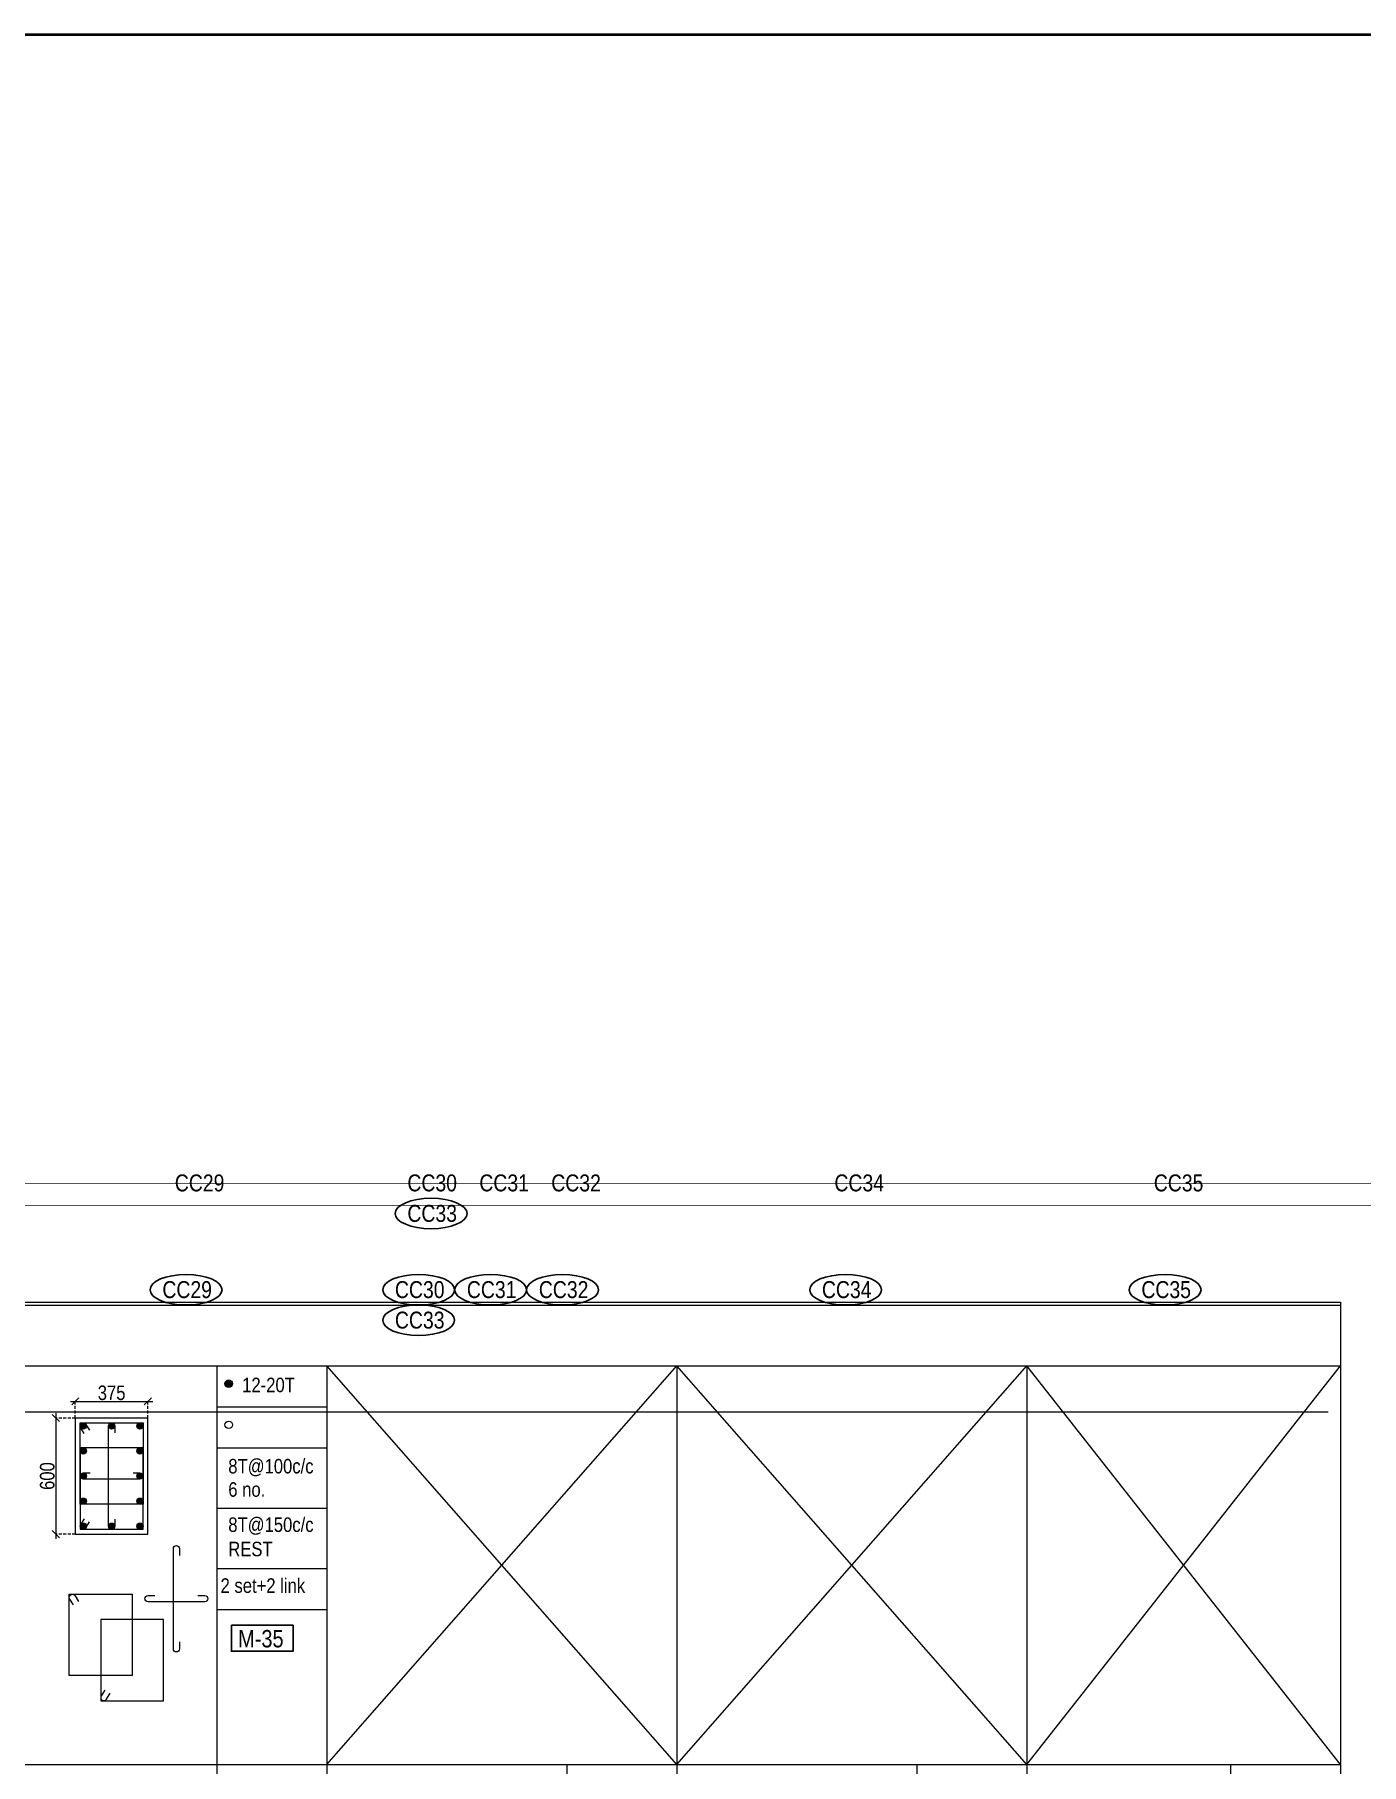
# Model space of a CAD drawing. Header units: millimetres. Extents: x 1112055 to 3390982, y -148532 to 766891.
# Drawn here: x 2640546 to 2667967, y 641182 to 676953 of the extents above; entities that cross this region are included whole.
import ezdxf
from ezdxf.enums import TextEntityAlignment as Align

# ---------------------------------------------------------------- set-up
doc = ezdxf.new("R2010")
doc.units = ezdxf.units.MM
doc.header["$PDMODE"] = 35
doc.header["$PDSIZE"] = -25
doc.linetypes.add('DASHED2', pattern=[0.375, 0.25, -0.125])
doc.linetypes.add('Hidden', pattern=[9.525, 6.35, -3.175])
for name, color, linetype, lineweight in [('B COL. SIZE DIM', 220, 'Continuous', 25), ('B COLSCH', 204, 'Continuous', 20), ('B COLUMN', 1, 'Hidden', 9), ('B STEEL', 34, 'Continuous', 15), ('B TITLE BLOCK', 250, 'Continuous', 0)]:
    doc.layers.add(name, color=color, linetype=linetype, lineweight=lineweight)
doc.layers.add('B TEXT', color=7, linetype='Continuous')
doc.styles.add('dim inside', font='romans.shx', dxfattribs={"width": 0.8, "height": 125})
doc.styles.add('SWINC', font='swissc.ttf')
doc.dimstyles.new('dim inside', dxfattribs={"dimtxt": 125, "dimasz": 100, "dimexe": 0, "dimexo": 0, "dimgap": 10, "dimtad": 0, "dimdec": 0, "dimzin": 0, "dimdsep": 46, "dimtxsty": 'dim inside', "dimblk": 'SMALL', "dimcen": 0.09, "dimadec": 0, "dimazin": 0, "dimtfac": 1, "dimtdec": 0, "dimtofl": 0, "dimtmove": 0, "dimatfit": 3, "dimfxl": 1, "dimtolj": 1, "dimtzin": 0, "dimarcsym": 2})

# ---------------------------------------------------------------- blocks, each defined once
blk = doc.blocks.new('_Oblique')
at = {"color": 0, "linetype": 'ByBlock', "lineweight": -2}
blk.add_line((-0.5, -0.5), (0.5, 0.5), dxfattribs=at)
blk = doc.blocks.new('*D5733')
at = {"layer": 'B COL. SIZE DIM', "color": 250, "lineweight": 9, "ltscale": 250, "transparency": 16777216}
blk.add_line((2641287, 648690), (2642987, 648690), dxfattribs=at)
at = {"layer": 'B COL. SIZE DIM', "color": 250, "linetype": 'DASHED2', "lineweight": 9, "ltscale": 250, "transparency": 16777216}
for p, q in [((2641387, 648345), (2641387, 648690)), ((2642887, 648345), (2642887, 648690))]:
    blk.add_line(p, q, dxfattribs=at)
at = {"layer": 'Defpoints', "color": 0, "lineweight": 40, "transparency": 16777216}
for p in [(2642887, 648690), (2641387, 648345), (2642887, 648345)]:
    blk.add_point(p, dxfattribs=at)
at = {"layer": 'B COL. SIZE DIM', "color": 250, "lineweight": 9, "transparency": 16777216, "xscale": 150, "yscale": 150, "zscale": 150, "rotation": 180}
blk.add_blockref('_Oblique', (2641387, 648690), dxfattribs=at)
at = {"layer": 'B COL. SIZE DIM', "color": 250, "lineweight": 9, "transparency": 16777216, "xscale": 150, "yscale": 150, "zscale": 150}
blk.add_blockref('_Oblique', (2642887, 648690), dxfattribs=at)
at = {"layer": 'B COL. SIZE DIM', "color": 6, "transparency": 16777216, "insert": (2642137, 648865), "char_height": 300, "attachment_point": 5, "style": 'SWINC'}
blk.add_mtext('\\A1;375', dxfattribs=at)
blk = doc.blocks.new('*D5734')
at = {"layer": 'B COL. SIZE DIM', "color": 250, "lineweight": 9, "ltscale": 250, "transparency": 16777216}
blk.add_line((2640983, 648445), (2640983, 645845), dxfattribs=at)
at = {"layer": 'B COL. SIZE DIM', "color": 250, "linetype": 'DASHED2', "lineweight": 9, "ltscale": 250, "transparency": 16777216}
for p, q in [((2641387, 648345), (2640983, 648345)), ((2641387, 645945), (2640983, 645945))]:
    blk.add_line(p, q, dxfattribs=at)
at = {"layer": 'Defpoints', "color": 0, "lineweight": 40, "transparency": 16777216}
for p in [(2641387, 648345), (2640983, 645945), (2641387, 645945)]:
    blk.add_point(p, dxfattribs=at)
at = {"layer": 'B COL. SIZE DIM', "color": 250, "lineweight": 9, "transparency": 16777216, "xscale": 150, "yscale": 150, "zscale": 150}
for p, rotation in [((2640983, 648345), 90), ((2640983, 645945), 270)]:
    blk.add_blockref('_Oblique', p, dxfattribs=dict(at, rotation=rotation))
at = {"layer": 'B COL. SIZE DIM', "color": 6, "transparency": 16777216, "insert": (2640808, 647145), "char_height": 300, "attachment_point": 5, "rotation": 90, "style": 'SWINC'}
blk.add_mtext('\\A1;600', dxfattribs=at)

msp = doc.modelspace()

# ---------------------------------------------------------------- hatches: boundary and pattern name
at = {"layer": 'B STEEL', "lineweight": 9, "ltscale": 0.5}
h = msp.add_hatch(color=34, dxfattribs=at)
edge = h.paths.add_edge_path()
edge.add_arc((2644557.5, 649053.9), 76.8, 0, 360)
h = msp.add_hatch(color=34, dxfattribs=at)
edge = h.paths.add_edge_path()
edge.add_arc((2641551.3, 648180.7), 64, 0, 360)
h = msp.add_hatch(color=34, dxfattribs=at)
edge = h.paths.add_edge_path()
edge.add_arc((2642137.3, 648180.7), 64, 0, 360)
h = msp.add_hatch(color=34, dxfattribs=at)
edge = h.paths.add_edge_path()
edge.add_arc((2642723.3, 648180.7), 64, 0, 360)
h = msp.add_hatch(color=34, dxfattribs=at)
edge = h.paths.add_edge_path()
edge.add_arc((2641551.3, 647662.7), 64, 0, 360)
h = msp.add_hatch(color=3, dxfattribs=at)
edge = h.paths.add_edge_path()
edge.add_arc((2642723.3, 647662.7), 64, 0, 360)
h = msp.add_hatch(color=34, dxfattribs=at)
edge = h.paths.add_edge_path()
edge.add_arc((2641551.3, 647144.7), 64, 0, 360)
h = msp.add_hatch(color=3, dxfattribs=at)
edge = h.paths.add_edge_path()
edge.add_arc((2642723.3, 647144.7), 64, 0, 360)
h = msp.add_hatch(color=34, dxfattribs=at)
edge = h.paths.add_edge_path()
edge.add_arc((2641551.3, 646626.8), 64, 0, 360)
h = msp.add_hatch(color=3, dxfattribs=at)
edge = h.paths.add_edge_path()
edge.add_arc((2642723.3, 646626.8), 64, 0, 360)
h = msp.add_hatch(color=34, dxfattribs=at)
edge = h.paths.add_edge_path()
edge.add_arc((2641551.3, 646108.8), 64, 0, 360)
h = msp.add_hatch(color=34, dxfattribs=at)
edge = h.paths.add_edge_path()
edge.add_arc((2642137.3, 646108.8), 64, 0, 360)
h = msp.add_hatch(color=34, dxfattribs=at)
edge = h.paths.add_edge_path()
edge.add_arc((2642723.3, 646108.8), 64, 0, 360)

# ---------------------------------------------------------------- linework, layer by layer
at = {"color": 2, "lineweight": 40}
msp.add_lwpolyline([(2460595.7, 676953.5), (2855292.1, 676953.5), (2855292.1, 522266.8), (2460595.7, 522266.8)], close=True, dxfattribs=at)
at = {"layer": 'B COLSCH', "color": 250, "lineweight": 0}
for p, q in [((2487307.1, 650677.2), (2667535.6, 650677.2)), ((2487371.1, 650741.2), (2667535.6, 650741.2)), ((2667535.6, 650741.2), (2667535.6, 574628.3)), ((2487307.1, 649422.2), (2667535.6, 649422.2)), ((2644311.2, 649422.2), (2644311.2, 583503.5)), ((2646585.6, 649422.2), (2646585.6, 574628.3)), ((2646585.6, 641182.4), (2653819.1, 649422.2)), ((2653819.1, 641182.4), (2646585.6, 649422.2)), ((2653819.1, 649422.2), (2653819.1, 574628.3)), ((2653819.1, 641182.4), (2661052.7, 649422.2)), ((2661052.7, 641182.4), (2653819.1, 649422.2)), ((2661052.7, 649422.2), (2661052.7, 574628.3)), ((2661052.7, 641182.4), (2667535.6, 649422.2)), ((2667535.6, 641182.4), (2661052.7, 649422.2)), ((2644311.2, 648577.2), (2646585.6, 648577.2)), ((2487049.9, 648470.9), (2667278.4, 648470.9)), ((2644311.2, 647732.2), (2646585.6, 647732.2)), ((2644311.2, 646482.5), (2646585.6, 646482.5)), ((2644311.2, 645232.7), (2646585.6, 645232.7)), ((2644311.2, 644387.7), (2646585.6, 644387.7)), ((2487307.1, 641182.4), (2667535.6, 641182.4)), ((2651544.7, 641182.4), (2651544.7, 583503.5)), ((2658778.3, 641182.4), (2658778.3, 583503.5)), ((2665261.2, 641182.4), (2665261.2, 583503.5))]:
    msp.add_line(p, q, dxfattribs=at)
at = {"layer": 'B COLUMN', "color": 1, "linetype": 'ByBlock', "lineweight": 20}
msp.add_lwpolyline([(2641387.3, 645944.7), (2642887.3, 645944.7), (2642887.3, 648344.7), (2641387.3, 648344.7)], close=True, dxfattribs=at)
at = {"layer": 'B STEEL', "color": 34, "lineweight": 9, "ltscale": 0.5}
for points in [[(2641571.6, 648025.7), (2641496.8, 648147.2, -1), (2641605.8, 648214.3), (2641680.6, 648092.8)], [(2642201.3, 646251.4), (2642201.3, 646108.8, -1), (2642073.3, 646108.8), (2642073.3, 648180.7, -1), (2642201.3, 648180.7), (2642201.3, 648038.1)], [(2642580.6, 647208.8), (2642723.3, 647208.8, -1), (2642723.3, 647080.7), (2641551.3, 647080.7, -1), (2641551.3, 647208.8), (2641694, 647208.8)], [(2641571.6, 646263.8), (2641496.8, 646142.3, 1), (2641605.8, 646075.2), (2641680.6, 646196.7)], [(2643541.4, 643714.5), (2643541.4, 643571.8, -1), (2643413.3, 643571.8), (2643413.3, 645643.8, -1), (2643541.4, 645643.8), (2643541.4, 645501.2)], [(2641346.8, 644481.2), (2641272, 644602.7, -1), (2641381, 644669.8), (2641455.8, 644548.3)], [(2643920.7, 644671.8), (2644063.3, 644671.8, -1), (2644063.3, 644543.8), (2642891.4, 644543.8, -1), (2642891.4, 644671.8), (2643034, 644671.8)], [(2641996.8, 642719.3), (2641922, 642597.8, 1), (2642031, 642530.7), (2642105.8, 642652.2)]]:
    msp.add_lwpolyline(points, format="xyb", dxfattribs=at)
for points in [[(2642787.3, 648244.7), (2642787.3, 646562.7), (2641487.3, 646562.7), (2641487.3, 648244.7)], [(2642787.3, 646044.7), (2642787.3, 647726.8), (2641487.3, 647726.8), (2641487.3, 646044.7)], [(2642562.5, 644700.2), (2642562.5, 643018.2), (2641262.5, 643018.2), (2641262.5, 644700.2)], [(2643212.5, 642500.2), (2643212.5, 644182.2), (2641912.5, 644182.2), (2641912.5, 642500.2)]]:
    msp.add_lwpolyline(points, close=True, dxfattribs=at)
for centre, radius in [((2644557.5, 649053.9), 76.8), ((2641551.3, 648180.7), 64), ((2642137.3, 648180.7), 64), ((2642723.3, 648180.7), 64), ((2644557.5, 648203.6), 76.8), ((2641551.3, 647662.7), 64), ((2641551.3, 647144.7), 64), ((2641551.3, 646626.8), 64), ((2641551.3, 646108.8), 64), ((2642137.3, 646108.8), 64), ((2642723.3, 646108.8), 64)]:
    msp.add_circle(centre, radius, dxfattribs=at)
at = {"layer": 'B STEEL', "color": 3, "lineweight": 9, "ltscale": 0.5}
for centre in [(2642723.3, 647662.7), (2642723.3, 647144.7), (2642723.3, 646626.8)]:
    msp.add_circle(centre, 64, dxfattribs=at)
at = {"layer": 'B TEXT', "color": 1}
msp.add_lwpolyline([(2644614.8, 644058.6), (2645889.4, 644058.6), (2645889.4, 643520.7), (2644614.8, 643520.7)], close=True, dxfattribs=at)
at = {"layer": 'B TEXT', "color": 250}
for centre in [(2648740.6, 652573.8), (2643676.7, 650997.6), (2648483.4, 650997.6), (2649970.3, 650997.6), (2651457.1, 650997.6), (2657308.7, 650997.6), (2663910.2, 650997.6), (2648483.4, 650367.5)]:
    msp.add_ellipse(centre, major_axis=(743.4, 0), ratio=0.4237999, dxfattribs=at)
at = {"layer": 'B TITLE BLOCK', "color": 1, "const_width": 10.1}
msp.add_lwpolyline([(2486193.4, 653192.3), (2486193.4, 555757.1), (2681828, 555757.1), (2681828, 653192.3)], close=True, dxfattribs=at)
at = {"layer": 'B TITLE BLOCK', "color": 250, "lineweight": 0, "const_width": 10.1}
msp.add_lwpolyline([(2486641.8, 652743.9), (2486641.8, 556205.5), (2681379.5, 556205.5), (2681379.5, 652743.9)], close=True, dxfattribs=at)

# ---------------------------------------------------------------- texts
at = {"layer": 'B TEXT', "color": 6, "style": 'SWINC'}
for s, p in [('CC29', (2643443.9, 653031.9)), ('CC30', (2648250.6, 653031.9)), ('CC31', (2649737.5, 653031.9)), ('CC32', (2651224.3, 653031.9)), ('CC34', (2657075.9, 653031.9)), ('CC35', (2663677.4, 653031.9)), ('CC33', (2648250.6, 652401.7)), ('CC29', (2643186.7, 650825.6)), ('CC30', (2647993.4, 650825.6)), ('CC31', (2649480.2, 650825.6)), ('CC32', (2650967.1, 650825.6)), ('CC34', (2656818.7, 650825.6)), ('CC35', (2663420.2, 650825.6)), ('CC33', (2647993.4, 650195.4))]:
    msp.add_text(s, height=350, dxfattribs=at).set_placement(p)
at = {"layer": 'B TEXT', "style": 'SWINC'}
for s, p in [('12-20T', (2644836, 648879.3)), ('8T@100c/c', (2644549, 647199.5)), ('6 no.', (2644549, 646717.7)), ('8T@150c/c', (2644549, 645989.6)), ('REST', (2644549, 645487.2)), ('2 set+2 link', (2644389.4, 644730.2))]:
    msp.add_text(s, height=300, dxfattribs=at).set_placement(p)
at = {"layer": 'B TEXT', "color": 1, "style": 'SWINC'}
msp.add_text('M-35', height=360, dxfattribs=at).set_placement((2644752.2, 643494.1), align=Align.BOTTOM_LEFT)

# ---------------------------------------------------------------- dimensions: what is measured, and where the dimension line sits
at = {"layer": 'B COL. SIZE DIM', "color": 250, "ltscale": 250}
dim = msp.add_linear_dim(base=(2642887.3, 648689.7), p1=(2641387.3, 648344.7), p2=(2642887.3, 648344.7), dimstyle='dim inside', override={"dimtxt": 300, "dimasz": 150, "dimgap": 25, "dimtad": 3, "dimlfac": 0.25, "dimtxsty": 'SWINC', "dimblk1": 'Oblique', "dimblk2": 'Oblique', "dimsah": 1, "dimdle": 100, "dimclrd": 250, "dimclre": 250, "dimclrt": 6, "dimfxl": 1000, "dimlwd": 9, "dimlwe": 9}, dxfattribs=at)
dim.commit()
dim.dimension.update_dxf_attribs({"geometry": '*D5733', "text_midpoint": (2642137.3, 648864.7)})
dim = msp.add_linear_dim(base=(2640983.4, 645944.7), p1=(2641387.3, 648344.7), p2=(2641387.3, 645944.7), angle=90, dimstyle='dim inside', override={"dimtxt": 300, "dimasz": 150, "dimgap": 25, "dimtad": 3, "dimlfac": 0.25, "dimtxsty": 'SWINC', "dimblk1": 'Oblique', "dimblk2": 'Oblique', "dimsah": 1, "dimdle": 100, "dimclrd": 250, "dimclre": 250, "dimclrt": 6, "dimfxl": 1000, "dimlwd": 9, "dimlwe": 9}, dxfattribs=at)
dim.commit()
dim.dimension.update_dxf_attribs({"geometry": '*D5734', "text_midpoint": (2640808.4, 647144.7)})

doc.saveas('drawing.dxf')
